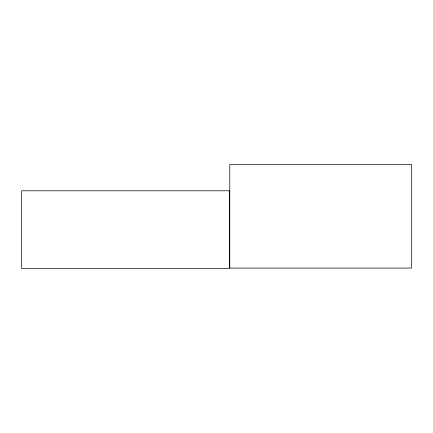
<?xml version="1.0" encoding="UTF-8"?>
<svg xmlns="http://www.w3.org/2000/svg" width="433" height="433" viewBox="0 0 433 433"><rect width="100%" height="100%" fill="white"/><g stroke="black" fill="none" stroke-linecap="round" stroke-linejoin="round"><path stroke-width="0.65" d="M411.35 164.616L229.777 164.616L229.777 268.076L411.35 268.076L411.35 164.616M229.604 190.791L21.65 190.791L21.65 268.384L229.604 268.384L229.604 190.791"/></g></svg>
